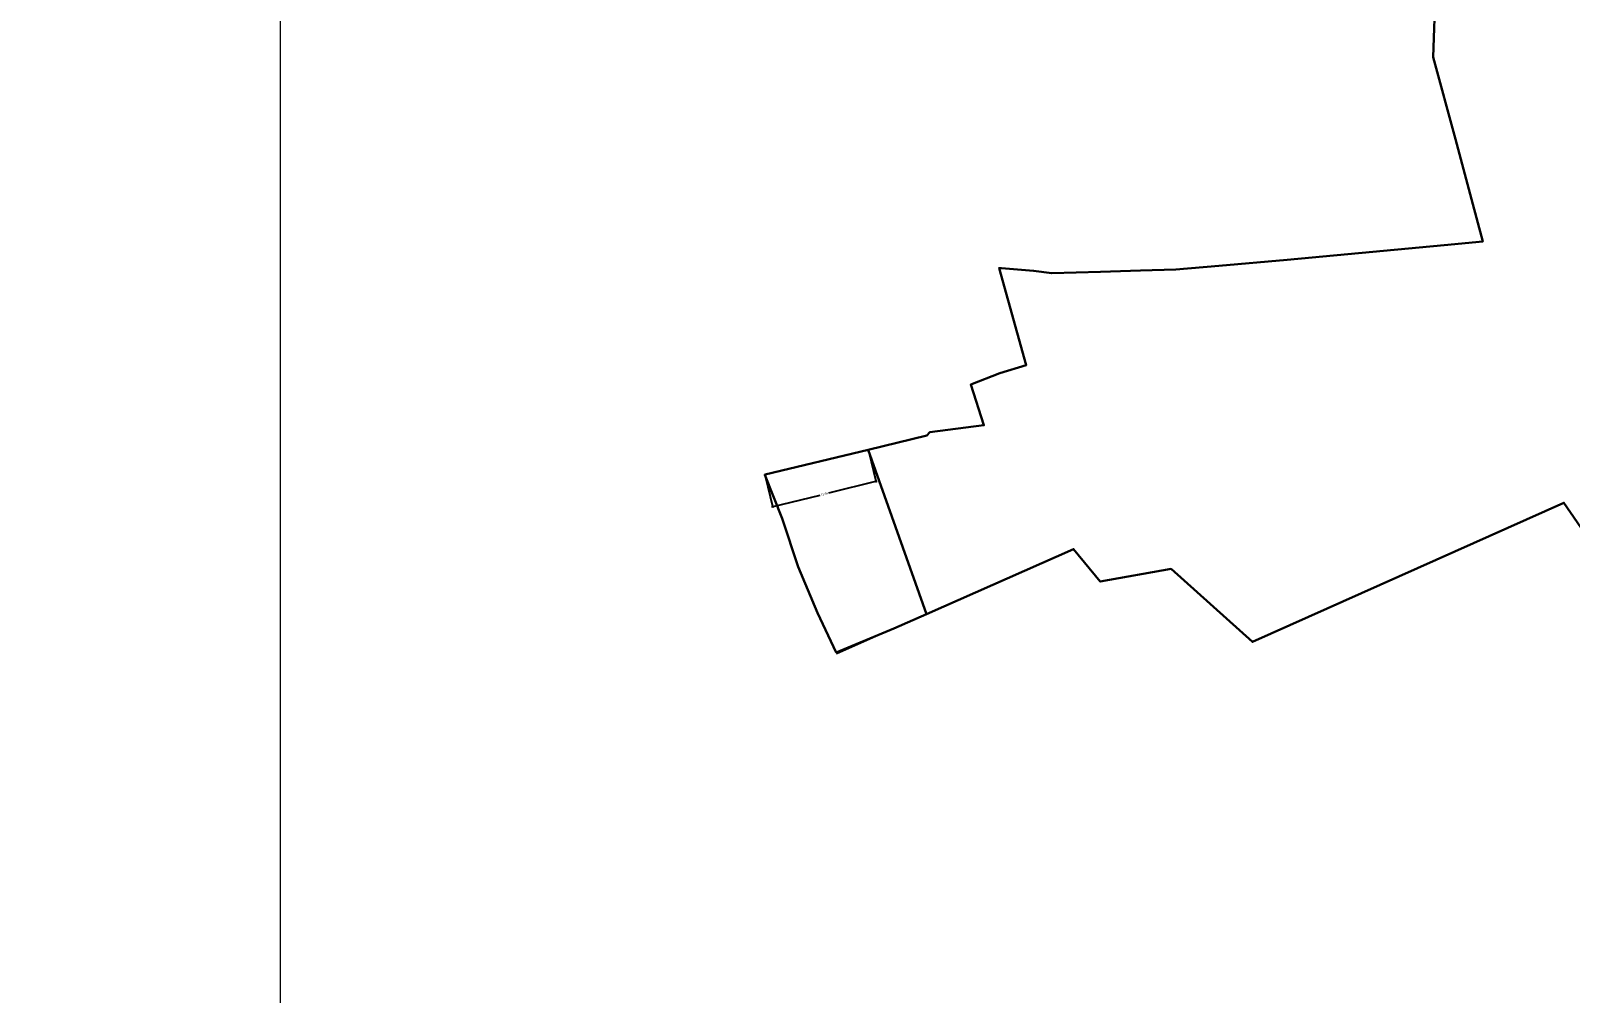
# Model space of a CAD drawing. Header units: metres. Extents: x 256329 to 886268, y -249371 to 355.
# Drawn here: x 283904.8 to 284073.2, y -1258.7 to -1153.4 of the extents above; entities that cross this region are included whole.
import ezdxf

# ---------------------------------------------------------------- set-up
doc = ezdxf.new("R2010")
doc.units = ezdxf.units.M
doc.header["$MEASUREMENT"] = 0
doc.header["$PDMODE"] = 35
doc.layers.get('0').update_dxf_attribs({"lineweight": 18})
doc.layers.get('Defpoints').update_dxf_attribs({"lineweight": 20})
for name, color, linetype, lineweight in [('A-COL', 2, 'Continuous', 0), ('AFFECTED_LAND_AREA', 1, 'Continuous', 30), ('PLOT_BOUNDARY', 3, 'Continuous', 30)]:
    doc.layers.add(name, color=color, linetype=linetype, lineweight=lineweight)
doc.styles.get("Standard").update_dxf_attribs({"font": 'arial.ttf'})
doc.dimstyles.new('METRIC DIM', dxfattribs={"dimtxt": 0.23, "dimasz": 0.18, "dimexe": 0.1, "dimexo": 0.1, "dimgap": 0.09, "dimtad": 0, "dimzin": 0, "dimdsep": 46, "dimtxsty": 'Standard', "dimblk": 'OBLIQUE', "dimcen": 0, "dimdle": 0.1, "dimclrd": 147, "dimclre": 147, "dimclrt": 7, "dimadec": 0, "dimazin": 0, "dimtfac": 1, "dimtofl": 0, "dimtmove": 0, "dimatfit": 2, "dimfxl": 0.125, "dimtolj": 1, "dimtzin": 0, "dimarcsym": 0})

# ---------------------------------------------------------------- blocks, each defined once
blk = doc.blocks.new('_Oblique')
at = {"color": 0, "linetype": 'ByBlock', "lineweight": -2}
blk.add_line((-0.5, -0.5), (0.5, 0.5), dxfattribs=at)
blk = doc.blocks.new('*D29')
at = {"layer": 'AFFECTED_LAND_AREA', "color": 147, "lineweight": -2, "ltscale": 0.5, "transparency": 16777216}
for p, q in [((283996.471167, -1199.323931), (283997.316161, -1202.790945)), ((283985.165439, -1202.079408), (283986.010433, -1205.546421)), ((283997.389638, -1202.67011), (283992.093113, -1203.960999)), ((283985.889597, -1205.472945), (283991.186123, -1204.182055))]:
    blk.add_line(p, q, dxfattribs=at)
at = {"layer": 'Defpoints', "color": 0, "ltscale": 0.5, "transparency": 16777216}
for p in [(283996.447488, -1199.226775), (283985.141759, -1201.982252), (283997.292482, -1202.693789)]:
    blk.add_point(p, dxfattribs=at)
at = {"layer": 'AFFECTED_LAND_AREA', "color": 147, "lineweight": -2, "ltscale": 0.5, "transparency": 16777216, "xscale": 0.18, "yscale": 0.18, "zscale": 0.18}
for p, rotation in [((283997.292482, -1202.693789), 13.697306), ((283985.986753, -1205.449265), 193.697306)]:
    blk.add_blockref('_Oblique', p, dxfattribs=dict(at, rotation=rotation))
at = {"layer": 'AFFECTED_LAND_AREA', "color": 7, "ltscale": 0.5, "transparency": 16777216, "insert": (283991.639618, -1204.071527), "char_height": 0.23, "attachment_point": 5, "rotation": 13.69730597}
blk.add_mtext('\\A1;11.64', dxfattribs=at)

msp = doc.modelspace()

# ---------------------------------------------------------------- linework, layer by layer
msp.add_lwpolyline([(283932.142067, -896.325846), (284300.184425, -896.325846), (284300.184425, -1354.365052), (283932.142067, -1354.365052)], close=True)
at = {"layer": 'A-COL', "color": 1, "linetype": 'ByBlock', "elevation": -1.151947}
msp.add_lwpolyline([(284058.47952, -1148.885583), (284058.240759, -1156.301252), (284060.681182, -1165.251956), (284062.425188, -1171.832351), (284063.651863, -1176.460776), (284059.436846, -1176.860117), (284048.912251, -1177.857243), (284042.280662, -1178.449975), (284034.79453, -1179.111309), (284030.092158, -1179.526722), (284026.241686, -1179.642557), (284021.862688, -1179.774291), (284016.512743, -1179.935235), (284014.525759, -1179.650252), (284011.004684, -1179.363945), (284010.764154, -1179.357743), (284013.727675, -1189.971151), (284010.832975, -1190.859577), (284007.664584, -1192.104627), (284009.09414, -1196.553054), (284003.174267, -1197.309988), (284002.864111, -1197.680405), (283985.16223, -1201.94646), (283985.133607, -1201.955032), (283985.141759, -1201.982252), (283987.024759, -1206.738252), (283988.761753, -1212.033831), (283990.885723, -1217.054285), (283993.006895, -1221.531702), (283999.257257, -1218.771534), (284018.901853, -1210.096457), (284021.827698, -1213.639126), (284029.566927, -1212.267385), (284038.473642, -1220.234566), (284072.539568, -1205.02275), (284099.136046, -1243.622849)], dxfattribs=at)
at = {"layer": 'A-COL', "color": 1, "linetype": 'ByBlock'}
msp.add_lwpolyline([(284058.47952, -1148.885583), (284058.240759, -1156.301252), (284060.681182, -1165.251956), (284062.425188, -1171.832351), (284063.651863, -1176.460776), (284059.436846, -1176.860117), (284048.912251, -1177.857243), (284042.280662, -1178.449975), (284034.79453, -1179.111309), (284030.092158, -1179.526722), (284026.241686, -1179.642557), (284021.862688, -1179.774291), (284016.512743, -1179.935235), (284014.525759, -1179.650252), (284011.004684, -1179.363945), (284010.764154, -1179.357743), (284013.727675, -1189.971151), (284010.832975, -1190.859577), (284007.664584, -1192.104627), (284009.09414, -1196.553054), (284003.174267, -1197.309988), (284002.864111, -1197.680405), (283985.16223, -1201.94646), (283985.133607, -1201.955032), (283985.141759, -1201.982252), (283987.024759, -1206.738252), (283988.761753, -1212.033831), (283990.885723, -1217.054285), (283993.006895, -1221.531702), (283999.257257, -1218.771534), (284018.901853, -1210.096457), (284021.827698, -1213.639126), (284029.566927, -1212.267385), (284038.473642, -1220.234566), (284072.539568, -1205.02275), (284099.136046, -1243.622849)], dxfattribs=at)
at = {"layer": 'AFFECTED_LAND_AREA', "color": 4, "ltscale": 0.5}
msp.add_lwpolyline([(283996.447488, -1199.226775), (283985.16223, -1201.94646), (283985.133607, -1201.955032), (283985.141759, -1201.982252), (283987.024759, -1206.738252), (283988.761753, -1212.033831), (283990.885723, -1217.054285), (283992.946143, -1221.403465), (283999.257257, -1218.771534), (284002.803234, -1217.205627)], close=True, dxfattribs=at)
at = {"layer": 'PLOT_BOUNDARY', "color": 70}
msp.add_lwpolyline([(284058.47952, -1148.885583), (284058.240759, -1156.301252), (284060.681182, -1165.251956), (284062.425188, -1171.832351), (284063.651863, -1176.460776), (284059.436846, -1176.860117), (284048.912251, -1177.857243), (284042.280662, -1178.449975), (284034.79453, -1179.111309), (284030.092158, -1179.526722), (284026.241686, -1179.642557), (284021.862688, -1179.774291), (284016.512743, -1179.935235), (284014.525759, -1179.650252), (284011.004684, -1179.363945), (284010.764154, -1179.357743), (284013.727675, -1189.971151), (284010.832975, -1190.859577), (284007.664584, -1192.104627), (284009.09414, -1196.553054), (284003.174267, -1197.309988), (284002.864111, -1197.680405), (283996.447488, -1199.226775), (284002.803234, -1217.205627), (284018.901853, -1210.096457), (284021.827698, -1213.639126), (284029.566927, -1212.267385), (284038.473642, -1220.234566), (284072.539568, -1205.02275), (284099.136046, -1243.622849)], dxfattribs=at)

# ---------------------------------------------------------------- dimensions: what is measured, and where the dimension line sits
at = {"layer": 'AFFECTED_LAND_AREA', "color": 4, "ltscale": 0.5}
dim = msp.add_aligned_dim(p1=(283985.141759, -1201.982252), p2=(283996.447488, -1199.226775), distance=-3.568501, dimstyle='METRIC DIM', override={"dimfxl": 0.18}, dxfattribs=at)
dim.commit()
dim.dimension.update_dxf_attribs({"geometry": '*D29', "text_midpoint": (283991.639618, -1204.071527)})

doc.saveas('drawing.dxf')
